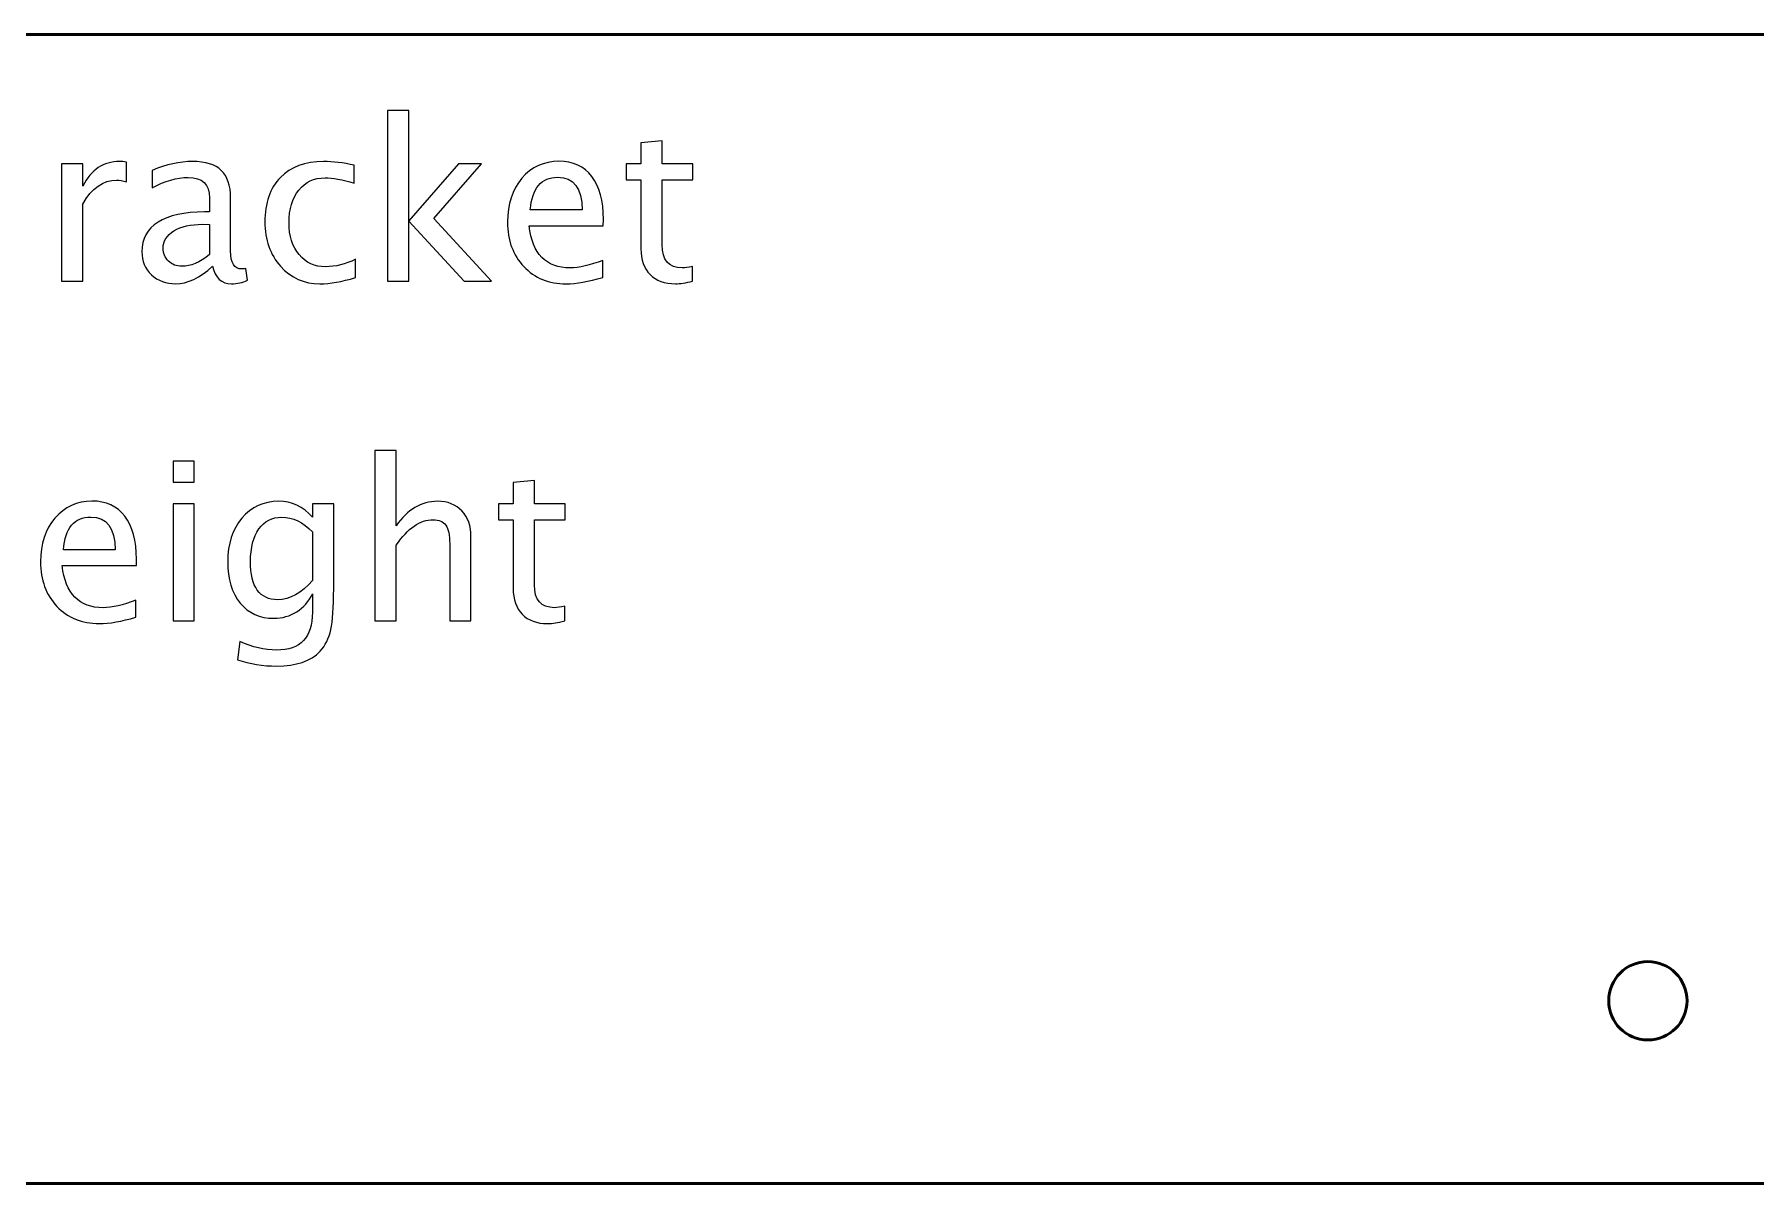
# Model space of a CAD drawing. Header units: centimetres. Extents: x -144 to 123, y -121 to 149.
# Drawn here: x -97.68 to -91.09, y -68.2 to -63.8 of the extents above; entities that cross this region are included whole.
import ezdxf

# ---------------------------------------------------------------- set-up
doc = ezdxf.new("R2010")
doc.units = ezdxf.units.CM
doc.header["$MEASUREMENT"] = 0
doc.layers.add('Layer 1', color=7, linetype='Continuous')

msp = doc.modelspace()

# ---------------------------------------------------------------- linework, layer by layer
at = {"layer": 'Layer 1', "lineweight": 53}
msp.add_ellipse((-91.5, -67.5), major_axis=(0, 0.15), ratio=1, dxfattribs=at)
msp.add_open_spline([(-131.95, -67.7), (-131.95, -67.7), (-131.95, -64.3), (-131.95, -64.3), (-131.95, -64.3), (-131.95, -64.02386), (-131.72614, -63.8), (-131.45, -63.8), (-131.45, -63.8), (-131.45, -63.8), (-78.55, -63.8), (-78.55, -63.8), (-78.55, -63.8), (-78.27386, -63.8), (-78.05, -64.02386), (-78.05, -64.3), (-78.05, -64.3), (-78.05, -64.3), (-78.05, -67.7), (-78.05, -67.7), (-78.05, -67.7), (-78.05, -67.97614), (-78.27386, -68.2), (-78.55, -68.2), (-78.55, -68.2), (-78.55, -68.2), (-131.45, -68.2), (-131.45, -68.2), (-131.45, -68.2), (-131.72614, -68.2), (-131.95, -67.97614), (-131.95, -67.7)], degree=3, knots=[0, 0, 0, 0, 0.1111111, 0.1111111, 0.1111111, 0.1111111, 0.2222222, 0.2222222, 0.2222222, 0.2222222, 0.3333333, 0.3333333, 0.3333333, 0.3333333, 0.4444444, 0.4444444, 0.4444444, 0.4444444, 0.5555556, 0.5555556, 0.5555556, 0.5555556, 0.6666667, 0.6666667, 0.6666667, 0.6666667, 0.7777778, 0.7777778, 0.7777778, 0.7777778, 1, 1, 1, 1], dxfattribs=at)
at = {"layer": 'Layer 1', "color": 5, "lineweight": 9}
for points, knots in [([(-96.32401, -64.74469), (-96.32401, -64.74469), (-96.32401, -64.09191), (-96.32401, -64.09191), (-96.32401, -64.09191), (-96.32401, -64.09191), (-96.24273, -64.09191), (-96.24273, -64.09191), (-96.24273, -64.09191), (-96.24273, -64.09191), (-96.24273, -64.51369), (-96.24273, -64.51369), (-96.24273, -64.51369), (-96.24273, -64.51369), (-96.05223, -64.29595), (-96.05223, -64.29595), (-96.05223, -64.29595), (-96.05223, -64.29595), (-95.96446, -64.29595), (-95.96446, -64.29595), (-95.96446, -64.29595), (-95.96446, -64.29595), (-96.14649, -64.50536), (-96.14649, -64.50536), (-96.14649, -64.50536), (-96.14649, -64.50536), (-95.92636, -64.74469), (-95.92636, -64.74469), (-95.92636, -64.74469), (-95.92636, -64.74469), (-96.03106, -64.74469), (-96.03106, -64.74469), (-96.03106, -64.74469), (-96.03106, -64.74469), (-96.24273, -64.51454), (-96.24273, -64.51454), (-96.24273, -64.51454), (-96.24273, -64.51454), (-96.24273, -64.74469), (-96.24273, -64.74469), (-96.24273, -64.74469), (-96.24273, -64.74469), (-96.32401, -64.74469), (-96.32401, -64.74469)], [0, 0, 0, 0, 0.0833333, 0.0833333, 0.0833333, 0.0833333, 0.1666667, 0.1666667, 0.1666667, 0.1666667, 0.25, 0.25, 0.25, 0.25, 0.3333333, 0.3333333, 0.3333333, 0.3333333, 0.4166667, 0.4166667, 0.4166667, 0.4166667, 0.5, 0.5, 0.5, 0.5, 0.5833333, 0.5833333, 0.5833333, 0.5833333, 0.6666667, 0.6666667, 0.6666667, 0.6666667, 0.75, 0.75, 0.75, 0.75, 0.8333333, 0.8333333, 0.8333333, 0.8333333, 1, 1, 1, 1]), ([(-95.15673, -64.74455), (-95.18185, -64.75146), (-95.20372, -64.75485), (-95.2222, -64.75485), (-95.2222, -64.75485), (-95.26369, -64.75485), (-95.29601, -64.743), (-95.31915, -64.71929), (-95.31915, -64.71929), (-95.34243, -64.69558), (-95.354, -64.6627), (-95.354, -64.62051), (-95.354, -64.62051), (-95.354, -64.62051), (-95.354, -64.35692), (-95.354, -64.35692), (-95.354, -64.35692), (-95.354, -64.35692), (-95.41017, -64.35692), (-95.41017, -64.35692), (-95.41017, -64.35692), (-95.41017, -64.35692), (-95.41017, -64.29595), (-95.41017, -64.29595), (-95.41017, -64.29595), (-95.41017, -64.29595), (-95.354, -64.29595), (-95.354, -64.29595), (-95.354, -64.29595), (-95.354, -64.29595), (-95.354, -64.21482), (-95.354, -64.21482), (-95.354, -64.21482), (-95.354, -64.21482), (-95.27272, -64.20705), (-95.27272, -64.20705), (-95.27272, -64.20705), (-95.27272, -64.20705), (-95.27272, -64.29595), (-95.27272, -64.29595), (-95.27272, -64.29595), (-95.27272, -64.29595), (-95.15504, -64.29595), (-95.15504, -64.29595), (-95.15504, -64.29595), (-95.15504, -64.29595), (-95.15504, -64.35692), (-95.15504, -64.35692), (-95.15504, -64.35692), (-95.15504, -64.35692), (-95.27272, -64.35692), (-95.27272, -64.35692), (-95.27272, -64.35692), (-95.27272, -64.35692), (-95.27272, -64.60584), (-95.27272, -64.60584), (-95.27272, -64.60584), (-95.27272, -64.66454), (-95.24718, -64.69389), (-95.19624, -64.69389), (-95.19624, -64.69389), (-95.18537, -64.69389), (-95.17225, -64.69206), (-95.15673, -64.68853), (-95.15673, -64.68853), (-95.15673, -64.68853), (-95.15673, -64.74455), (-95.15673, -64.74455)], [0, 0, 0, 0, 0.0555556, 0.0555556, 0.0555556, 0.0555556, 0.1111111, 0.1111111, 0.1111111, 0.1111111, 0.1666667, 0.1666667, 0.1666667, 0.1666667, 0.2222222, 0.2222222, 0.2222222, 0.2222222, 0.2777778, 0.2777778, 0.2777778, 0.2777778, 0.3333333, 0.3333333, 0.3333333, 0.3333333, 0.3888889, 0.3888889, 0.3888889, 0.3888889, 0.4444444, 0.4444444, 0.4444444, 0.4444444, 0.5, 0.5, 0.5, 0.5, 0.5555556, 0.5555556, 0.5555556, 0.5555556, 0.6111111, 0.6111111, 0.6111111, 0.6111111, 0.6666667, 0.6666667, 0.6666667, 0.6666667, 0.7222222, 0.7222222, 0.7222222, 0.7222222, 0.7777778, 0.7777778, 0.7777778, 0.7777778, 0.8333333, 0.8333333, 0.8333333, 0.8333333, 0.8888889, 0.8888889, 0.8888889, 0.8888889, 1, 1, 1, 1]), ([(-97.57158, -64.74469), (-97.57158, -64.74469), (-97.57158, -64.29595), (-97.57158, -64.29595), (-97.57158, -64.29595), (-97.57158, -64.29595), (-97.4903, -64.29595), (-97.4903, -64.29595), (-97.4903, -64.29595), (-97.4903, -64.29595), (-97.4903, -64.38076), (-97.4903, -64.38076), (-97.4903, -64.38076), (-97.45798, -64.31797), (-97.41114, -64.28664), (-97.34961, -64.28664), (-97.34961, -64.28664), (-97.34129, -64.28664), (-97.33254, -64.28735), (-97.32351, -64.28876), (-97.32351, -64.28876), (-97.32351, -64.28876), (-97.32351, -64.36482), (-97.32351, -64.36482), (-97.32351, -64.36482), (-97.33762, -64.36016), (-97.35003, -64.35776), (-97.36076, -64.35776), (-97.36076, -64.35776), (-97.41241, -64.35776), (-97.45559, -64.38824), (-97.4903, -64.44934), (-97.4903, -64.44934), (-97.4903, -64.44934), (-97.4903, -64.74469), (-97.4903, -64.74469), (-97.4903, -64.74469), (-97.4903, -64.74469), (-97.57158, -64.74469), (-97.57158, -64.74469)], [0, 0, 0, 0, 0.0909091, 0.0909091, 0.0909091, 0.0909091, 0.1818182, 0.1818182, 0.1818182, 0.1818182, 0.2727273, 0.2727273, 0.2727273, 0.2727273, 0.3636364, 0.3636364, 0.3636364, 0.3636364, 0.4545455, 0.4545455, 0.4545455, 0.4545455, 0.5454545, 0.5454545, 0.5454545, 0.5454545, 0.6363636, 0.6363636, 0.6363636, 0.6363636, 0.7272727, 0.7272727, 0.7272727, 0.7272727, 0.8181818, 0.8181818, 0.8181818, 0.8181818, 1, 1, 1, 1]), ([(-96.99387, -64.68754), (-97.04269, -64.73241), (-97.08968, -64.75485), (-97.13484, -64.75485), (-97.13484, -64.75485), (-97.17195, -64.75485), (-97.20285, -64.74328), (-97.22727, -64.72), (-97.22727, -64.72), (-97.25182, -64.69671), (-97.2641, -64.66736), (-97.2641, -64.63194), (-97.2641, -64.63194), (-97.2641, -64.58298), (-97.24349, -64.5453), (-97.20229, -64.51905), (-97.20229, -64.51905), (-97.16108, -64.49281), (-97.10196, -64.47968), (-97.02491, -64.47968), (-97.02491, -64.47968), (-97.02491, -64.47968), (-97.00586, -64.47968), (-97.00586, -64.47968), (-97.00586, -64.47968), (-97.00586, -64.47968), (-97.00586, -64.42564), (-97.00586, -64.42564), (-97.00586, -64.42564), (-97.00586, -64.37357), (-97.03296, -64.3476), (-97.08728, -64.3476), (-97.08728, -64.3476), (-97.12933, -64.3476), (-97.17534, -64.36087), (-97.22515, -64.3874), (-97.22515, -64.3874), (-97.22515, -64.3874), (-97.22515, -64.32051), (-97.22515, -64.32051), (-97.22515, -64.32051), (-97.1704, -64.29793), (-97.11875, -64.28664), (-97.07035, -64.28664), (-97.07035, -64.28664), (-97.02054, -64.28664), (-96.98371, -64.29793), (-96.96014, -64.32065), (-96.96014, -64.32065), (-96.93644, -64.34337), (-96.92458, -64.37836), (-96.92458, -64.42564), (-96.92458, -64.42564), (-96.92458, -64.42564), (-96.92458, -64.62841), (-96.92458, -64.62841), (-96.92458, -64.62841), (-96.92458, -64.67484), (-96.91033, -64.69812), (-96.88168, -64.69812), (-96.88168, -64.69812), (-96.87816, -64.69812), (-96.87293, -64.69756), (-96.86602, -64.69643), (-96.86602, -64.69643), (-96.86602, -64.69643), (-96.86023, -64.74159), (-96.86023, -64.74159), (-96.86023, -64.74159), (-96.87872, -64.75048), (-96.89904, -64.75485), (-96.92134, -64.75485), (-96.92134, -64.75485), (-96.9593, -64.75485), (-96.98343, -64.73241), (-96.99387, -64.68754)], [0, 0, 0, 0, 0.05, 0.05, 0.05, 0.05, 0.1, 0.1, 0.1, 0.1, 0.15, 0.15, 0.15, 0.15, 0.2, 0.2, 0.2, 0.2, 0.25, 0.25, 0.25, 0.25, 0.3, 0.3, 0.3, 0.3, 0.35, 0.35, 0.35, 0.35, 0.4, 0.4, 0.4, 0.4, 0.45, 0.45, 0.45, 0.45, 0.5, 0.5, 0.5, 0.5, 0.55, 0.55, 0.55, 0.55, 0.6, 0.6, 0.6, 0.6, 0.65, 0.65, 0.65, 0.65, 0.7, 0.7, 0.7, 0.7, 0.75, 0.75, 0.75, 0.75, 0.8, 0.8, 0.8, 0.8, 0.85, 0.85, 0.85, 0.85, 0.9, 0.9, 0.9, 0.9, 1, 1, 1, 1]), ([(-96.44608, -64.73114), (-96.49871, -64.74695), (-96.54415, -64.75485), (-96.58239, -64.75485), (-96.58239, -64.75485), (-96.64307, -64.75485), (-96.6933, -64.73241), (-96.73324, -64.68768), (-96.73324, -64.68768), (-96.77317, -64.64281), (-96.79321, -64.58622), (-96.79321, -64.51806), (-96.79321, -64.51806), (-96.79321, -64.44525), (-96.77345, -64.38838), (-96.73394, -64.34774), (-96.73394, -64.34774), (-96.69443, -64.30696), (-96.63926, -64.28664), (-96.56842, -64.28664), (-96.56842, -64.28664), (-96.53356, -64.28664), (-96.49434, -64.29144), (-96.45116, -64.30103), (-96.45116, -64.30103), (-96.45116, -64.30103), (-96.45116, -64.36962), (-96.45116, -64.36962), (-96.45116, -64.36962), (-96.49702, -64.35607), (-96.53441, -64.3493), (-96.5632, -64.3493), (-96.5632, -64.3493), (-96.60497, -64.3493), (-96.63841, -64.36496), (-96.66339, -64.39614), (-96.66339, -64.39614), (-96.68836, -64.42733), (-96.70092, -64.46896), (-96.70092, -64.52089), (-96.70092, -64.52089), (-96.70092, -64.57126), (-96.68794, -64.6119), (-96.66212, -64.64309), (-96.66212, -64.64309), (-96.63629, -64.67413), (-96.60257, -64.68966), (-96.56066, -64.68966), (-96.56066, -64.68966), (-96.52355, -64.68966), (-96.48545, -64.68006), (-96.44608, -64.66087), (-96.44608, -64.66087), (-96.44608, -64.66087), (-96.44608, -64.73114), (-96.44608, -64.73114)], [0, 0, 0, 0, 0.0666667, 0.0666667, 0.0666667, 0.0666667, 0.1333333, 0.1333333, 0.1333333, 0.1333333, 0.2, 0.2, 0.2, 0.2, 0.2666667, 0.2666667, 0.2666667, 0.2666667, 0.3333333, 0.3333333, 0.3333333, 0.3333333, 0.4, 0.4, 0.4, 0.4, 0.4666667, 0.4666667, 0.4666667, 0.4666667, 0.5333333, 0.5333333, 0.5333333, 0.5333333, 0.6, 0.6, 0.6, 0.6, 0.6666667, 0.6666667, 0.6666667, 0.6666667, 0.7333333, 0.7333333, 0.7333333, 0.7333333, 0.8, 0.8, 0.8, 0.8, 0.8666667, 0.8666667, 0.8666667, 0.8666667, 1, 1, 1, 1]), ([(-95.49978, -64.7303), (-95.55439, -64.74667), (-95.60109, -64.75485), (-95.64004, -64.75485), (-95.64004, -64.75485), (-95.7065, -64.75485), (-95.76055, -64.73284), (-95.80218, -64.68895), (-95.80218, -64.68895), (-95.84381, -64.64507), (-95.86469, -64.5882), (-95.86469, -64.51821), (-95.86469, -64.51821), (-95.86469, -64.45033), (-95.84635, -64.39459), (-95.80952, -64.35099), (-95.80952, -64.35099), (-95.77269, -64.30753), (-95.72555, -64.28579), (-95.66812, -64.28579), (-95.66812, -64.28579), (-95.61379, -64.28579), (-95.57174, -64.30513), (-95.54211, -64.34379), (-95.54211, -64.34379), (-95.51248, -64.38246), (-95.49766, -64.43721), (-95.49766, -64.50819), (-95.49766, -64.50819), (-95.49766, -64.50819), (-95.49808, -64.53302), (-95.49808, -64.53302), (-95.49808, -64.53302), (-95.49808, -64.53302), (-95.78172, -64.53302), (-95.78172, -64.53302), (-95.78172, -64.53302), (-95.76986, -64.64027), (-95.71751, -64.69389), (-95.6248, -64.69389), (-95.6248, -64.69389), (-95.59079, -64.69389), (-95.54916, -64.68429), (-95.49978, -64.6651), (-95.49978, -64.6651), (-95.49978, -64.6651), (-95.49978, -64.7303), (-95.49978, -64.7303)], [0, 0, 0, 0, 0.0769231, 0.0769231, 0.0769231, 0.0769231, 0.1538462, 0.1538462, 0.1538462, 0.1538462, 0.2307692, 0.2307692, 0.2307692, 0.2307692, 0.3076923, 0.3076923, 0.3076923, 0.3076923, 0.3846154, 0.3846154, 0.3846154, 0.3846154, 0.4615385, 0.4615385, 0.4615385, 0.4615385, 0.5384615, 0.5384615, 0.5384615, 0.5384615, 0.6153846, 0.6153846, 0.6153846, 0.6153846, 0.6923077, 0.6923077, 0.6923077, 0.6923077, 0.7692308, 0.7692308, 0.7692308, 0.7692308, 0.8461538, 0.8461538, 0.8461538, 0.8461538, 1, 1, 1, 1]), ([(-95.77748, -64.47206), (-95.77748, -64.47206), (-95.57936, -64.47206), (-95.57936, -64.47206), (-95.57936, -64.47206), (-95.57936, -64.38852), (-95.61055, -64.34676), (-95.67278, -64.34676), (-95.67278, -64.34676), (-95.73543, -64.34676), (-95.77029, -64.38852), (-95.77748, -64.47206)], [0, 0, 0, 0, 0.25, 0.25, 0.25, 0.25, 0.5, 0.5, 0.5, 0.5, 1, 1, 1, 1]), ([(-97.00586, -64.64323), (-97.00586, -64.64323), (-97.00586, -64.52794), (-97.00586, -64.52794), (-97.00586, -64.52794), (-97.00586, -64.52794), (-97.03197, -64.5271), (-97.03197, -64.5271), (-97.03197, -64.5271), (-97.07712, -64.5271), (-97.11353, -64.53542), (-97.14133, -64.55207), (-97.14133, -64.55207), (-97.16899, -64.56886), (-97.18282, -64.59102), (-97.18282, -64.61868), (-97.18282, -64.61868), (-97.18282, -64.63801), (-97.1759, -64.65438), (-97.16221, -64.66778), (-97.16221, -64.66778), (-97.14838, -64.68119), (-97.13159, -64.68796), (-97.1117, -64.68796), (-97.1117, -64.68796), (-97.07783, -64.68796), (-97.04255, -64.67301), (-97.00586, -64.64323)], [0, 0, 0, 0, 0.125, 0.125, 0.125, 0.125, 0.25, 0.25, 0.25, 0.25, 0.375, 0.375, 0.375, 0.375, 0.5, 0.5, 0.5, 0.5, 0.625, 0.625, 0.625, 0.625, 0.75, 0.75, 0.75, 0.75, 1, 1, 1, 1]), ([(-96.37204, -66.04573), (-96.37204, -66.04573), (-96.37204, -65.39295), (-96.37204, -65.39295), (-96.37204, -65.39295), (-96.37204, -65.39295), (-96.29076, -65.39295), (-96.29076, -65.39295), (-96.29076, -65.39295), (-96.29076, -65.39295), (-96.29076, -65.6818), (-96.29076, -65.6818), (-96.29076, -65.6818), (-96.24772, -65.61901), (-96.19494, -65.58768), (-96.13257, -65.58768), (-96.13257, -65.58768), (-96.09334, -65.58768), (-96.06216, -65.59996), (-96.03916, -65.62465), (-96.03916, -65.62465), (-96.01616, -65.64921), (-96.00458, -65.68237), (-96.00458, -65.72385), (-96.00458, -65.72385), (-96.00458, -65.72385), (-96.00458, -66.04573), (-96.00458, -66.04573), (-96.00458, -66.04573), (-96.00458, -66.04573), (-96.08587, -66.04573), (-96.08587, -66.04573), (-96.08587, -66.04573), (-96.08587, -66.04573), (-96.08587, -65.75038), (-96.08587, -65.75038), (-96.08587, -65.75038), (-96.08587, -65.71708), (-96.0908, -65.69337), (-96.10054, -65.67926), (-96.10054, -65.67926), (-96.11042, -65.66501), (-96.12665, -65.65796), (-96.14937, -65.65796), (-96.14937, -65.65796), (-96.19932, -65.65796), (-96.24645, -65.69055), (-96.29076, -65.75575), (-96.29076, -65.75575), (-96.29076, -65.75575), (-96.29076, -66.04573), (-96.29076, -66.04573), (-96.29076, -66.04573), (-96.29076, -66.04573), (-96.37204, -66.04573), (-96.37204, -66.04573)], [0, 0, 0, 0, 0.0666667, 0.0666667, 0.0666667, 0.0666667, 0.1333333, 0.1333333, 0.1333333, 0.1333333, 0.2, 0.2, 0.2, 0.2, 0.2666667, 0.2666667, 0.2666667, 0.2666667, 0.3333333, 0.3333333, 0.3333333, 0.3333333, 0.4, 0.4, 0.4, 0.4, 0.4666667, 0.4666667, 0.4666667, 0.4666667, 0.5333333, 0.5333333, 0.5333333, 0.5333333, 0.6, 0.6, 0.6, 0.6, 0.6666667, 0.6666667, 0.6666667, 0.6666667, 0.7333333, 0.7333333, 0.7333333, 0.7333333, 0.8, 0.8, 0.8, 0.8, 0.8666667, 0.8666667, 0.8666667, 0.8666667, 1, 1, 1, 1]), ([(-97.14463, -65.51487), (-97.14463, -65.51487), (-97.14463, -65.43359), (-97.14463, -65.43359), (-97.14463, -65.43359), (-97.14463, -65.43359), (-97.06335, -65.43359), (-97.06335, -65.43359), (-97.06335, -65.43359), (-97.06335, -65.43359), (-97.06335, -65.51487), (-97.06335, -65.51487), (-97.06335, -65.51487), (-97.06335, -65.51487), (-97.14463, -65.51487), (-97.14463, -65.51487)], [0, 0, 0, 0, 0.2, 0.2, 0.2, 0.2, 0.4, 0.4, 0.4, 0.4, 0.6, 0.6, 0.6, 0.6, 1, 1, 1, 1]), ([(-95.64588, -66.04559), (-95.671, -66.0525), (-95.69287, -66.05589), (-95.71135, -66.05589), (-95.71135, -66.05589), (-95.75284, -66.05589), (-95.78516, -66.04404), (-95.8083, -66.02033), (-95.8083, -66.02033), (-95.83158, -65.99662), (-95.84315, -65.96374), (-95.84315, -65.92155), (-95.84315, -65.92155), (-95.84315, -65.92155), (-95.84315, -65.65796), (-95.84315, -65.65796), (-95.84315, -65.65796), (-95.84315, -65.65796), (-95.89932, -65.65796), (-95.89932, -65.65796), (-95.89932, -65.65796), (-95.89932, -65.65796), (-95.89932, -65.59699), (-95.89932, -65.59699), (-95.89932, -65.59699), (-95.89932, -65.59699), (-95.84315, -65.59699), (-95.84315, -65.59699), (-95.84315, -65.59699), (-95.84315, -65.59699), (-95.84315, -65.51586), (-95.84315, -65.51586), (-95.84315, -65.51586), (-95.84315, -65.51586), (-95.76187, -65.50809), (-95.76187, -65.50809), (-95.76187, -65.50809), (-95.76187, -65.50809), (-95.76187, -65.59699), (-95.76187, -65.59699), (-95.76187, -65.59699), (-95.76187, -65.59699), (-95.64419, -65.59699), (-95.64419, -65.59699), (-95.64419, -65.59699), (-95.64419, -65.59699), (-95.64419, -65.65796), (-95.64419, -65.65796), (-95.64419, -65.65796), (-95.64419, -65.65796), (-95.76187, -65.65796), (-95.76187, -65.65796), (-95.76187, -65.65796), (-95.76187, -65.65796), (-95.76187, -65.90688), (-95.76187, -65.90688), (-95.76187, -65.90688), (-95.76187, -65.96558), (-95.73633, -65.99493), (-95.68539, -65.99493), (-95.68539, -65.99493), (-95.67452, -65.99493), (-95.6614, -65.9931), (-95.64588, -65.98957), (-95.64588, -65.98957), (-95.64588, -65.98957), (-95.64588, -66.04559), (-95.64588, -66.04559)], [0, 0, 0, 0, 0.0555556, 0.0555556, 0.0555556, 0.0555556, 0.1111111, 0.1111111, 0.1111111, 0.1111111, 0.1666667, 0.1666667, 0.1666667, 0.1666667, 0.2222222, 0.2222222, 0.2222222, 0.2222222, 0.2777778, 0.2777778, 0.2777778, 0.2777778, 0.3333333, 0.3333333, 0.3333333, 0.3333333, 0.3888889, 0.3888889, 0.3888889, 0.3888889, 0.4444444, 0.4444444, 0.4444444, 0.4444444, 0.5, 0.5, 0.5, 0.5, 0.5555556, 0.5555556, 0.5555556, 0.5555556, 0.6111111, 0.6111111, 0.6111111, 0.6111111, 0.6666667, 0.6666667, 0.6666667, 0.6666667, 0.7222222, 0.7222222, 0.7222222, 0.7222222, 0.7777778, 0.7777778, 0.7777778, 0.7777778, 0.8333333, 0.8333333, 0.8333333, 0.8333333, 0.8888889, 0.8888889, 0.8888889, 0.8888889, 1, 1, 1, 1]), ([(-97.28702, -66.03134), (-97.34163, -66.04771), (-97.38833, -66.05589), (-97.42728, -66.05589), (-97.42728, -66.05589), (-97.49374, -66.05589), (-97.54779, -66.03388), (-97.58942, -65.98999), (-97.58942, -65.98999), (-97.63105, -65.94611), (-97.65193, -65.88924), (-97.65193, -65.81925), (-97.65193, -65.81925), (-97.65193, -65.75137), (-97.63359, -65.69563), (-97.59676, -65.65203), (-97.59676, -65.65203), (-97.55993, -65.60857), (-97.51279, -65.58683), (-97.45536, -65.58683), (-97.45536, -65.58683), (-97.40103, -65.58683), (-97.35898, -65.60617), (-97.32935, -65.64483), (-97.32935, -65.64483), (-97.29972, -65.6835), (-97.2849, -65.73825), (-97.2849, -65.80923), (-97.2849, -65.80923), (-97.2849, -65.80923), (-97.28532, -65.83406), (-97.28532, -65.83406), (-97.28532, -65.83406), (-97.28532, -65.83406), (-97.56896, -65.83406), (-97.56896, -65.83406), (-97.56896, -65.83406), (-97.5571, -65.94131), (-97.50475, -65.99493), (-97.41204, -65.99493), (-97.41204, -65.99493), (-97.37803, -65.99493), (-97.3364, -65.98533), (-97.28702, -65.96614), (-97.28702, -65.96614), (-97.28702, -65.96614), (-97.28702, -66.03134), (-97.28702, -66.03134)], [0, 0, 0, 0, 0.0769231, 0.0769231, 0.0769231, 0.0769231, 0.1538462, 0.1538462, 0.1538462, 0.1538462, 0.2307692, 0.2307692, 0.2307692, 0.2307692, 0.3076923, 0.3076923, 0.3076923, 0.3076923, 0.3846154, 0.3846154, 0.3846154, 0.3846154, 0.4615385, 0.4615385, 0.4615385, 0.4615385, 0.5384615, 0.5384615, 0.5384615, 0.5384615, 0.6153846, 0.6153846, 0.6153846, 0.6153846, 0.6923077, 0.6923077, 0.6923077, 0.6923077, 0.7692308, 0.7692308, 0.7692308, 0.7692308, 0.8461538, 0.8461538, 0.8461538, 0.8461538, 1, 1, 1, 1]), ([(-97.14463, -66.04573), (-97.14463, -66.04573), (-97.14463, -65.59699), (-97.14463, -65.59699), (-97.14463, -65.59699), (-97.14463, -65.59699), (-97.06335, -65.59699), (-97.06335, -65.59699), (-97.06335, -65.59699), (-97.06335, -65.59699), (-97.06335, -66.04573), (-97.06335, -66.04573), (-97.06335, -66.04573), (-97.06335, -66.04573), (-97.14463, -66.04573), (-97.14463, -66.04573)], [0, 0, 0, 0, 0.2, 0.2, 0.2, 0.2, 0.4, 0.4, 0.4, 0.4, 0.6, 0.6, 0.6, 0.6, 1, 1, 1, 1]), ([(-96.89825, -66.19474), (-96.89825, -66.19474), (-96.88865, -66.12447), (-96.88865, -66.12447), (-96.88865, -66.12447), (-96.84152, -66.14648), (-96.79481, -66.15749), (-96.74867, -66.15749), (-96.74867, -66.15749), (-96.65709, -66.15749), (-96.61123, -66.10895), (-96.61123, -66.012), (-96.61123, -66.012), (-96.61123, -66.012), (-96.61123, -65.94145), (-96.61123, -65.94145), (-96.61123, -65.94145), (-96.62534, -65.97122), (-96.64537, -65.99422), (-96.67148, -66.01073), (-96.67148, -66.01073), (-96.69759, -66.02724), (-96.72665, -66.03557), (-96.75869, -66.03557), (-96.75869, -66.03557), (-96.81301, -66.03557), (-96.85605, -66.0161), (-96.8878, -65.97715), (-96.8878, -65.97715), (-96.91955, -65.9382), (-96.9355, -65.88543), (-96.9355, -65.81882), (-96.9355, -65.81882), (-96.9355, -65.75067), (-96.91744, -65.69507), (-96.88131, -65.65203), (-96.88131, -65.65203), (-96.84505, -65.60913), (-96.79834, -65.58768), (-96.74091, -65.58768), (-96.74091, -65.58768), (-96.69067, -65.58768), (-96.64735, -65.608), (-96.61123, -65.64878), (-96.61123, -65.64878), (-96.61123, -65.64878), (-96.61123, -65.59699), (-96.61123, -65.59699), (-96.61123, -65.59699), (-96.61123, -65.59699), (-96.52994, -65.59699), (-96.52994, -65.59699), (-96.52994, -65.59699), (-96.52994, -65.59699), (-96.52994, -65.92325), (-96.52994, -65.92325), (-96.52994, -65.92325), (-96.52994, -65.99338), (-96.53361, -66.04531), (-96.54095, -66.07903), (-96.54095, -66.07903), (-96.54815, -66.11276), (-96.56198, -66.14042), (-96.58202, -66.16186), (-96.58202, -66.16186), (-96.61758, -66.19954), (-96.67317, -66.21845), (-96.74867, -66.21845), (-96.74867, -66.21845), (-96.80046, -66.21845), (-96.85027, -66.21055), (-96.89825, -66.19474)], [0, 0, 0, 0, 0.0526316, 0.0526316, 0.0526316, 0.0526316, 0.1052632, 0.1052632, 0.1052632, 0.1052632, 0.1578947, 0.1578947, 0.1578947, 0.1578947, 0.2105263, 0.2105263, 0.2105263, 0.2105263, 0.2631579, 0.2631579, 0.2631579, 0.2631579, 0.3157895, 0.3157895, 0.3157895, 0.3157895, 0.3684211, 0.3684211, 0.3684211, 0.3684211, 0.4210526, 0.4210526, 0.4210526, 0.4210526, 0.4736842, 0.4736842, 0.4736842, 0.4736842, 0.5263158, 0.5263158, 0.5263158, 0.5263158, 0.5789474, 0.5789474, 0.5789474, 0.5789474, 0.6315789, 0.6315789, 0.6315789, 0.6315789, 0.6842105, 0.6842105, 0.6842105, 0.6842105, 0.7368421, 0.7368421, 0.7368421, 0.7368421, 0.7894737, 0.7894737, 0.7894737, 0.7894737, 0.8421053, 0.8421053, 0.8421053, 0.8421053, 0.8947368, 0.8947368, 0.8947368, 0.8947368, 1, 1, 1, 1]), ([(-97.56472, -65.7731), (-97.56472, -65.7731), (-97.3666, -65.7731), (-97.3666, -65.7731), (-97.3666, -65.7731), (-97.3666, -65.68956), (-97.39779, -65.6478), (-97.46002, -65.6478), (-97.46002, -65.6478), (-97.52267, -65.6478), (-97.55753, -65.68956), (-97.56472, -65.7731)], [0, 0, 0, 0, 0.25, 0.25, 0.25, 0.25, 0.5, 0.5, 0.5, 0.5, 1, 1, 1, 1]), ([(-96.61123, -65.89051), (-96.61123, -65.89051), (-96.61123, -65.70438), (-96.61123, -65.70438), (-96.61123, -65.70438), (-96.64707, -65.66727), (-96.68616, -65.64864), (-96.72835, -65.64864), (-96.72835, -65.64864), (-96.76588, -65.64864), (-96.79523, -65.6636), (-96.8164, -65.69366), (-96.8164, -65.69366), (-96.83771, -65.72357), (-96.84829, -65.7652), (-96.84829, -65.81826), (-96.84829, -65.81826), (-96.84829, -65.91577), (-96.81372, -65.96445), (-96.74443, -65.96445), (-96.74443, -65.96445), (-96.6973, -65.96445), (-96.65285, -65.93976), (-96.61123, -65.89051)], [0, 0, 0, 0, 0.1428571, 0.1428571, 0.1428571, 0.1428571, 0.2857143, 0.2857143, 0.2857143, 0.2857143, 0.4285714, 0.4285714, 0.4285714, 0.4285714, 0.5714286, 0.5714286, 0.5714286, 0.5714286, 0.7142857, 0.7142857, 0.7142857, 0.7142857, 1, 1, 1, 1])]:
    msp.add_open_spline(points, degree=3, knots=knots, dxfattribs=at)

doc.saveas('drawing.dxf')
